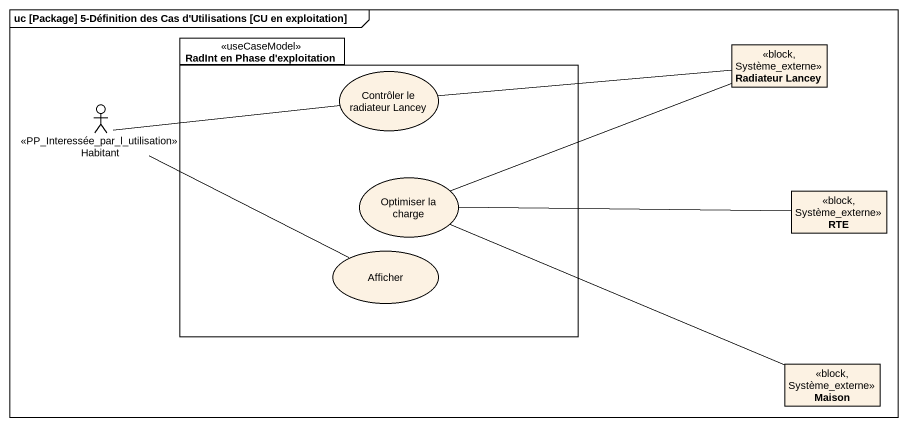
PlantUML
@startuml
mainframe uc [Package] 5-Définition des Cas d'Utilisations [CU en exploitation]
allowmixing
hide circle
hide empty members
package "RadInt en Phase d'exploitation" as RadInt_en_Phase_d <<useCaseModel>> {
  usecase "Contrôler le radiateur Lancey" as Contrôler_le_radiateur
  usecase "Optimiser la charge" as Optimiser_la_charge
  usecase Afficher
}
class "Radiateur Lancey" as Radiateur_Lancey <<block, Système_externe>>
actor Habitant <<PP_Interessée_par_l_utilisation>>
class RTE <<block, Système_externe>>
class Maison <<block, Système_externe>>
Contrôler_le_radiateur -right- Radiateur_Lancey
Habitant -right- Contrôler_le_radiateur
Habitant -right- Afficher
Optimiser_la_charge -right- Radiateur_Lancey
Optimiser_la_charge -right- RTE
Optimiser_la_charge -right- Maison
@enduml
